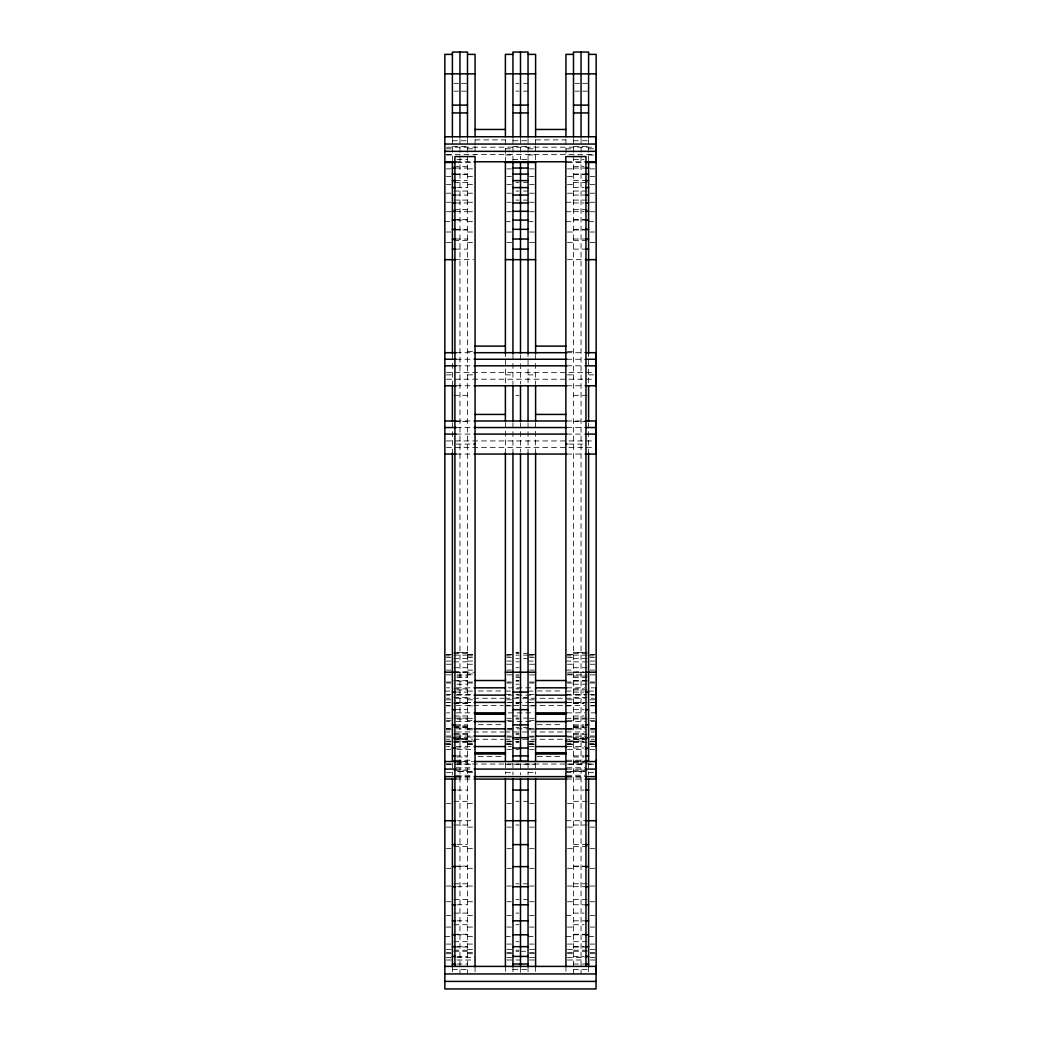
<?xml version="1.0" encoding="UTF-8"?>
<svg xmlns="http://www.w3.org/2000/svg" width="1041" height="1041" viewBox="0 0 1041 1041"><rect width="100%" height="100%" fill="white"/><g stroke="black" fill="none" stroke-linecap="round" stroke-linejoin="round"><path stroke-width="0.75" stroke-dasharray="5 3.75" d="M453.902 83.332L458.443 83.332M461.462 83.332L467.5 83.332M515.972 83.332L518.991 83.332M523.519 83.332L528.047 83.332M575.009 83.332L579.538 83.332M582.557 83.332L588.607 83.332M453.902 91.153L458.443 91.153M461.462 91.153L467.5 91.153M515.972 91.153L518.991 91.153M523.519 91.153L528.047 91.153M575.009 91.153L579.538 91.153M582.557 91.153L588.607 91.153M475.06 139.884L505.392 139.884M535.608 139.884L565.94 139.884M452.393 140.756L467.5 140.756M512.953 140.756L528.047 140.756M573.5 140.756L588.607 140.756M452.393 146.508L467.5 146.508M512.953 146.508L528.047 146.508M573.5 146.508L588.607 146.508M446.472 147.184L594.411 147.184M446.355 148.811L452.393 148.811M467.5 148.811L475.06 148.811M505.392 148.811L512.953 148.811M528.047 148.811L535.608 148.811M565.94 148.811L573.5 148.811M588.607 148.811L596.155 148.811M446.472 154.471L594.411 154.471M446.355 155.018L452.393 155.018M505.392 155.018L512.953 155.018M528.047 155.018L535.608 155.018M588.607 155.018L596.155 155.018M456.934 159.442L467.5 159.442M512.953 159.442L528.047 159.442M573.5 159.442L584.066 159.442M456.218 161.771L475.06 161.706M566.772 161.771L584.652 161.771M456.934 162.461L475.06 162.461M567.449 162.461L585.589 162.461M453.902 166.638L467.5 166.638M573.5 166.638L584.066 166.638M455.411 168.043L467.5 168.043M573.5 168.043L585.589 168.043M446.355 168.876L450.883 168.876M467.5 168.876L475.06 168.876M506.902 168.876L511.43 168.876M529.57 168.876L534.098 168.876M567.449 168.876L573.5 168.876M590.117 168.876L594.645 168.876M455.411 174.094L467.5 174.094M573.5 174.094L585.589 174.094M453.902 174.302L467.5 174.302M573.5 174.302L587.098 174.302M446.355 176.528L450.883 176.528M467.5 176.528L475.06 176.528M506.902 176.528L511.43 176.528M529.57 176.528L534.098 176.528M567.449 176.528L573.5 176.528M590.117 176.528L594.645 176.528M455.411 180.614L467.5 180.614M573.5 180.614L585.589 180.614M453.902 182.435L467.5 182.435M515.972 182.435L518.991 182.435M523.519 182.435L528.047 182.435M573.5 182.435L587.098 182.435M446.355 184.634L450.883 184.634M467.5 184.634L475.06 184.634M506.902 184.634L511.43 184.634M529.57 184.634L534.098 184.634M567.449 184.634L573.5 184.634M590.117 184.634L594.645 184.634M456.934 187.601L467.5 187.601M573.5 187.601L584.066 187.601M453.902 191.037L467.5 191.037M515.972 191.037L518.991 191.037M523.519 191.037L528.047 191.037M573.5 191.037L587.098 191.037M446.355 193.21L450.883 193.21M467.5 193.21L475.06 193.21M506.902 193.21L511.43 193.21M529.57 193.21L534.098 193.21M567.449 193.21L573.5 193.21M590.117 193.21L594.645 193.21M455.411 195.044L467.5 195.044M573.5 195.044L585.589 195.044M453.902 200.093L467.5 200.093M515.972 200.093L518.991 200.093M523.519 200.093L528.047 200.093M573.5 200.093L587.098 200.093M446.355 202.24L450.883 202.24M467.5 202.24L473.551 202.24M506.902 202.24L511.43 202.24M529.57 202.24L534.098 202.24M565.94 202.24L573.5 202.24M590.117 202.24L594.645 202.24M455.411 202.956L467.5 202.956M573.5 202.956L584.066 202.956M453.902 209.605L467.5 209.605M573.5 209.605L587.098 209.605M455.411 211.31L467.5 211.31M573.5 211.31L584.066 211.31M446.355 211.726L450.883 211.726M467.5 211.726L473.551 211.726M506.902 211.726L511.43 211.726M529.57 211.726L534.098 211.726M565.94 211.726L573.5 211.726M590.117 211.726L594.645 211.726M453.902 219.56L467.5 219.56M573.5 219.56L587.098 219.56M456.934 220.106L467.5 220.106M573.5 220.106L585.589 220.106M444.845 221.655L450.883 221.655M467.5 221.655L473.551 221.655M505.392 221.655L511.43 221.655M528.047 221.655L534.098 221.655M565.94 221.655L573.5 221.655M588.607 221.655L594.645 221.655M455.411 229.345L467.5 229.345M573.5 229.345L585.589 229.345M453.902 229.97L467.5 229.97M573.5 229.97L587.098 229.97M446.355 232.013L450.883 232.013M467.5 232.013L475.06 232.013M506.902 232.013L511.43 232.013M529.57 232.013L534.098 232.013M567.449 232.013L573.5 232.013M590.117 232.013L594.645 232.013M455.411 239.027L467.5 239.027M573.5 239.027L585.589 239.027M453.902 240.367L467.5 240.367M573.5 240.367L587.098 240.367M446.355 242.436L452.393 242.436M467.5 242.436L475.06 242.436M506.902 242.436L512.953 242.436M529.57 242.436L535.608 242.436M567.449 242.436L573.5 242.436M590.117 242.436L596.155 242.436M455.411 249.124L467.5 249.124M573.5 249.124L585.589 249.124M455.411 259.651L473.551 259.651M567.449 259.651L585.589 259.651M467.5 351.598L475.06 351.598M567.449 351.598L573.5 351.598M456.218 352.691L472.484 352.691M566.772 352.691L584.652 352.691M456.218 359.249L472.484 359.249M566.772 359.249L584.652 359.249M456.218 365.807L472.484 365.807M566.772 365.807L584.652 365.807M446.472 372.639L594.411 372.639M446.355 374.864L452.393 374.864M467.5 374.864L475.06 374.864M505.392 374.864L512.953 374.864M528.047 374.864L535.608 374.864M567.449 374.864L573.5 374.864M588.607 374.864L596.155 374.864M446.472 379.21L594.411 379.21M456.218 385.769L472.484 385.769M566.772 385.769L584.652 385.769M453.902 395.333L467.5 395.333M515.972 395.333L518.991 395.333M573.5 395.333L587.098 395.333M456.218 420.98L472.484 420.98M566.772 420.98L584.652 420.98M453.902 421.384L467.5 421.384M573.5 421.384L587.098 421.384M456.218 427.539L472.484 427.539M566.772 427.539L584.652 427.539M456.218 434.097L472.484 434.097M566.772 434.097L584.652 434.097M446.472 440.942L594.411 440.942M456.257 444.078L472.107 444.078M568.763 444.078L584.613 444.078M446.472 447.5L594.411 447.5M456.218 454.058L472.484 454.058M566.772 454.058L584.652 454.058M587.098 652.343L573.5 652.343L584.066 652.473M453.902 653.527L467.5 653.527M515.972 653.527L518.991 653.527M523.519 653.527L528.047 653.527M573.5 653.527L587.098 653.527M446.355 654.581L450.883 654.581M467.5 654.581L475.06 654.581M506.902 654.581L511.43 654.581M529.57 654.581L534.098 654.581M567.449 654.581L573.5 654.581M590.117 654.581L594.645 654.581M446.355 654.763L452.393 654.763M467.5 654.763L475.06 654.763M506.902 654.763L512.953 654.763M529.57 654.763L535.608 654.763M567.449 654.763L573.5 654.763M590.117 654.763L596.155 654.763M453.902 655.127L467.5 655.127M515.972 655.127L518.991 655.127M523.519 655.127L528.047 655.127M573.5 655.127L587.098 655.127M444.845 655.934L450.883 655.934M467.5 655.934L473.551 655.934M505.392 655.934L511.43 655.934M528.047 655.934L534.098 655.934M565.94 655.934L573.5 655.934M588.607 655.934L594.645 655.934M446.355 657.535L450.883 657.535M467.5 657.535L475.06 657.535M506.902 657.535L511.43 657.535M529.57 657.535L534.098 657.535M567.449 657.535L573.5 657.535M590.117 657.535L594.645 657.535M453.902 658.654L467.5 658.654M515.972 658.654L518.991 658.654M523.519 658.654L528.047 658.654M573.5 658.654L587.098 658.654M446.355 661.061L450.883 661.061M467.5 661.061L473.551 661.061M506.902 661.061L511.43 661.061M528.047 661.061L534.098 661.061M565.94 661.061L573.5 661.061M590.117 661.061L594.645 661.061M453.902 661.855L467.5 661.855M515.972 661.855L518.991 661.855M573.5 661.855L587.098 661.855M446.355 664.249L452.393 664.249M467.5 664.249L475.06 664.249M506.902 664.249L512.953 664.249M529.57 664.249L535.608 664.249M567.449 664.249L573.5 664.249M590.117 664.249L596.155 664.249M453.902 667.723L467.5 667.723M515.972 667.723L518.991 667.723M573.5 667.723L587.098 667.723M446.355 670.105L450.883 670.105M467.5 670.105L473.551 670.105M506.902 670.105L511.43 670.105M529.57 670.105L534.098 670.105M565.94 670.105L573.5 670.105M590.117 670.105L594.645 670.105M453.902 671.835L467.5 671.835M573.5 671.835L584.066 671.835M455.411 672.213L475.06 672.213M567.449 672.213L584.066 672.213M453.902 672.447L467.5 672.447M573.5 672.447L587.098 672.447M467.5 674.008L473.551 674.008M567.449 674.008L573.5 674.008M446.355 674.828L452.393 674.919M456.934 674.919L475.06 674.919M506.902 674.828L512.953 674.919M515.972 674.919L518.991 674.919M529.57 674.919L535.608 674.919M567.449 674.828L587.098 674.919M590.117 674.828L596.155 674.919M456.934 676.064L467.5 676.064M515.972 676.064L518.991 676.064M573.5 676.064L587.098 676.064M456.934 677.626L467.5 677.626M515.972 677.626L520.5 677.626M573.5 677.626L587.098 677.626M453.902 680.697L467.5 680.697M515.972 680.697L518.991 680.697M573.5 680.697L587.098 680.697M456.934 681.074L467.5 681.074M515.972 681.074L518.991 681.074M573.5 681.074L587.098 681.074M446.355 682.024L450.883 682.024M467.5 682.024L473.551 682.024M506.902 682.024L511.43 682.024M529.57 682.024L534.098 682.024M565.94 682.024L573.5 682.024M590.117 682.024L594.645 682.024M446.355 683.039L450.883 683.039M467.5 683.039L473.551 683.039M506.902 683.039L511.43 683.039M529.57 683.039L534.098 683.039M567.449 683.039L573.5 683.039M590.117 683.039L594.645 683.039M456.934 684.21L467.5 684.21M515.972 684.21L518.991 684.21M573.5 684.21L587.098 684.21M446.472 687.828L449.725 687.828M456.218 687.828L472.484 687.828M508.242 687.828L534.254 687.828M566.772 687.828L584.652 687.828M591.158 687.828L594.411 687.828M453.902 688.856L467.5 688.856M515.972 688.856L518.991 688.856M573.5 688.856L584.066 688.856M456.934 689.936L467.5 689.936M573.5 689.936L587.098 689.936M478.248 690.964L503.792 690.964M537.208 690.964L562.752 690.964M444.845 691.081L450.883 691.081M467.5 691.081L473.551 691.081M505.392 691.081L511.43 691.081M528.047 691.081L534.098 691.081M565.94 691.081L573.5 691.081M588.607 691.081L594.645 691.081M455.411 692.083L467.5 692.083M573.5 692.083L584.066 692.083M446.355 694.607L450.883 694.607M456.934 694.607L472.028 694.607M505.392 694.607L511.43 694.607M515.972 694.607L518.991 694.607M529.57 694.607L534.098 694.607M565.94 694.607L587.098 694.607M590.117 694.607L594.645 694.607M446.472 695.128L449.725 695.128M456.218 695.128L472.484 695.128M508.242 695.128L534.254 695.128M566.772 695.128L584.652 695.128M591.158 695.128L594.411 695.128M453.902 697.509L467.5 697.509M515.972 697.509L518.991 697.509M523.519 697.509L528.047 697.509M573.5 697.509L587.098 697.509M446.472 698.251L449.725 698.251M456.218 698.251L503.792 698.251M504.989 698.251L584.652 698.251M591.158 698.251L594.411 698.251M446.355 699.812L450.883 699.812M467.5 699.812L475.06 699.812M506.902 699.812L511.43 699.812M529.57 699.812L534.098 699.812M567.449 699.812L573.5 699.812M590.117 699.812L594.645 699.812M446.472 702.415L449.725 702.415M456.218 702.415L472.484 702.415M508.242 702.415L534.254 702.415M566.772 702.415L584.652 702.415M591.158 702.415L594.411 702.415M446.355 702.61L450.883 702.61M456.934 702.61L472.028 702.61M506.902 702.61L511.43 702.61M515.972 702.61L520.5 702.61M529.57 702.61L534.098 702.61M565.94 702.61L587.098 702.61M590.117 702.61L594.645 702.61M453.902 702.948L467.5 702.948M515.972 702.948L518.991 702.948M573.5 702.948L584.066 702.948M453.902 703.586L467.5 703.586M515.972 703.586L518.991 703.586M573.5 703.586L584.066 703.586M446.472 705.551L449.725 705.551M456.218 705.551L503.363 705.551M504.989 705.551L584.652 705.551M591.158 705.551L594.411 705.551M446.355 705.863L450.883 705.863M467.5 705.863L473.551 705.863M506.902 705.863L511.43 705.863M529.57 705.863L534.098 705.863M565.94 705.863L573.5 705.863M590.117 705.863L594.645 705.863M455.411 709.663L467.5 709.663M573.5 709.663L584.066 709.663M446.472 712.851L449.725 712.851M456.218 712.851L472.484 712.851M508.242 712.851L534.254 712.851M566.772 712.851L584.652 712.851M591.158 712.851L596.038 712.851M453.902 715.987L467.5 715.987M512.953 715.987L518.991 715.987M573.5 715.987L584.066 715.987M453.902 718.095L467.5 718.095M515.972 718.095L518.991 718.095M523.519 718.095L528.047 718.095M573.5 718.095L587.098 718.095M446.355 718.303L450.883 718.303M467.5 718.303L473.551 718.303M506.902 718.303L511.43 718.303M529.57 718.303L534.098 718.303M565.94 718.303L573.5 718.303M590.117 718.303L594.645 718.303M456.934 719.032L467.5 719.032M515.972 719.032L518.991 719.032M573.5 719.032L587.098 719.032M446.355 720.346L450.883 720.346M467.5 720.346L472.028 720.346M506.902 720.346L511.43 720.346M529.57 720.346L534.098 720.346M567.449 720.346L573.5 720.346M590.117 720.346L594.645 720.346M446.472 721.556L449.725 721.556M456.218 721.556L472.484 721.556M508.242 721.556L534.254 721.556M566.772 721.556L584.652 721.556M591.158 721.556L594.411 721.556M478.248 724.679L503.792 724.679M537.208 724.679L562.752 724.679M455.411 724.887L467.5 724.887M573.5 724.887L584.066 724.887M453.902 725.993L467.5 725.993M573.5 725.993L584.066 725.993M453.902 726.865L467.5 726.865M573.5 726.865L584.066 726.865M453.902 727.438L467.5 727.438M515.972 727.438L518.991 727.438M523.519 727.438L528.047 727.438M573.5 727.438L587.098 727.438M446.355 728.362L450.883 728.362M467.5 728.362L475.06 728.362M506.902 728.362L511.43 728.362M529.57 728.362L534.098 728.362M567.449 728.362L573.5 728.362M590.117 728.362L594.645 728.362M446.472 728.843L449.725 728.843M456.218 728.843L472.484 728.843M508.242 728.843L534.254 728.843M566.772 728.843L584.652 728.843M591.158 728.843L594.411 728.843M446.355 729.806L452.393 729.806M467.5 729.806L475.06 729.806M506.902 729.806L512.953 729.806M529.57 729.806L535.608 729.806M567.449 729.806L573.5 729.806M590.117 729.806L596.155 729.806M446.472 731.979L449.725 731.979M456.218 731.979L503.792 731.979M504.989 731.979L584.652 731.979M591.158 731.979L594.411 731.979M453.902 733.593L467.5 733.593M515.972 733.593L518.991 733.593M573.5 733.593L584.066 733.593M453.902 734.673L467.5 734.673M515.972 734.673L518.991 734.673M573.5 734.673L587.098 734.673M446.355 735.987L450.883 735.987M456.218 736.143L475.06 735.987M506.902 735.987L511.495 736.143M529.375 736.143L534.254 736.143M566.772 736.143L584.652 736.143M590.117 735.987L594.645 735.987M446.355 737.067L450.883 737.067M467.5 737.067L475.06 737.067M506.902 737.067L511.43 737.067M529.57 737.067L534.098 737.067M567.449 737.067L573.5 737.067M590.117 737.067L594.645 737.067M455.411 737.692L467.5 737.692M573.5 737.692L584.066 737.692M456.934 739.136L467.5 739.136M515.972 739.136L518.991 739.136M573.5 739.136L587.098 739.136M446.472 739.266L449.725 739.266M453.902 739.396L472.484 739.266M474.11 739.266L503.363 739.266M504.989 739.266L563.519 739.266M565.146 739.266L584.652 739.266M591.158 739.266L594.411 739.266M456.257 741.062L472.107 741.062M568.763 741.062L584.613 741.062M446.355 741.153L450.883 741.153M467.5 741.153L475.06 741.153M506.902 741.153L511.43 741.153M529.57 741.153L534.098 741.153M568.972 741.153L573.5 741.153M590.117 741.153L594.645 741.153M453.902 741.439L467.5 741.439M515.972 741.439L518.991 741.439M573.5 741.439L584.066 741.439M453.902 741.647L467.5 741.647M515.972 741.647L518.991 741.647M573.5 741.647L584.066 741.647M446.355 741.804L450.883 741.804M467.5 741.804L472.028 741.804M506.902 741.804L511.43 741.804M529.57 741.804L534.098 741.804M565.94 741.804L573.5 741.804M590.117 741.804L594.645 741.804M453.902 742.376L467.5 742.376M515.972 742.376L518.991 742.376M573.5 742.376L587.098 742.376M444.845 743.886L450.883 743.886M467.5 743.886L475.06 743.886M505.392 743.886L511.43 743.886M528.047 743.886L534.098 743.886M565.94 743.86L573.5 743.886M588.607 743.886L594.645 743.886M446.355 744.068L450.883 744.068M467.5 744.068L473.551 744.068M506.902 744.068L511.43 744.068M529.57 744.068L534.098 744.068M567.449 744.068L573.5 744.068M590.117 744.068L594.645 744.068M446.355 744.575L450.883 744.575M467.5 744.575L472.028 744.575M506.902 744.575L511.43 744.575M529.57 744.575L534.098 744.575M567.449 744.575L573.5 744.575M590.117 744.575L594.645 744.575M446.472 746.566L449.725 746.566M456.218 746.566L472.484 746.566M508.242 746.566L511.495 746.566M529.375 746.566L534.254 746.566M566.772 746.566L584.652 746.566M591.158 746.566L596.038 746.566M455.411 748.037L467.5 748.037M573.5 748.037L584.066 748.037M446.355 749.585L450.883 749.585M456.934 749.585L475.06 749.585M506.902 749.585L511.43 749.585M515.972 749.585L518.991 749.585M529.57 749.585L534.098 749.585M567.449 749.585L587.098 749.585M590.117 749.585L594.645 749.585M455.411 755.896L467.5 755.896M573.5 755.896L584.066 755.896M478.248 756.443L503.792 756.469M537.208 756.443L562.752 756.469M456.934 757.002L467.5 757.002M573.5 757.002L584.066 757.002M456.218 760.242L472.484 760.242M566.772 760.242L584.652 760.242M455.411 761.218L467.5 761.218M573.5 761.218L584.066 761.218M453.902 761.544L472.484 761.544M566.772 761.544L584.652 761.544M456.934 761.882L467.5 761.882M573.5 761.882L584.066 761.882M456.934 762.858L467.5 762.858M573.5 762.858L587.098 762.858M446.355 764.029L594.645 764.029M446.355 764.211L452.393 764.211M456.934 764.211L475.06 764.211M505.392 764.211L535.608 764.211M567.449 764.211L584.066 764.211M588.607 764.211L596.155 764.211M456.218 767.764L472.484 767.764M566.772 767.764L584.652 767.764M456.218 769.091L472.484 769.091M566.772 769.091L584.652 769.091M453.902 770.249L467.5 770.249M573.5 770.249L587.098 770.249M446.355 772.383L452.393 772.383M467.5 772.383L473.551 772.383M505.392 772.383L512.953 772.383M528.047 772.383L535.608 772.383M565.94 772.383L573.5 772.383M588.607 772.383L594.645 772.383M456.218 775.285L472.484 775.285M566.772 775.285L584.652 775.285M456.218 776.625L472.484 776.625M566.772 776.625L584.652 776.625M456.257 777.146L472.107 777.146M567.163 777.146L584.613 777.146M456.218 779.006L472.484 779.084M566.772 779.006L584.652 779.084M456.934 790.08L467.5 790.08M573.5 790.08L584.066 790.08M453.902 801.31L467.5 801.31M515.972 801.31L518.991 801.31M523.519 801.31L528.047 801.31M573.5 801.31L587.098 801.31M446.355 803.392L450.883 803.392M467.5 803.392L475.06 803.392M506.902 803.392L511.43 803.392M529.57 803.392L534.098 803.392M567.449 803.392L573.5 803.392M590.117 803.392L594.645 803.392M456.934 820.711L473.551 820.711M565.94 820.711L585.589 820.711M453.902 825.006L467.5 825.006M515.972 825.006L518.991 825.006M573.5 825.006L587.098 825.006M446.355 827.114L450.883 827.114M467.5 827.114L475.06 827.114M506.902 827.114L511.43 827.114M529.57 827.114L534.098 827.114M567.449 827.114L573.5 827.114M590.117 827.114L594.645 827.114M456.934 844.615L467.5 844.615M573.5 844.615L585.589 844.615M453.902 846.515L467.5 846.515M573.5 846.515L587.098 846.515M446.355 848.675L450.883 848.675M467.5 848.675L473.551 848.675M506.902 848.675L511.43 848.675M529.57 848.675L534.098 848.675M567.449 848.675L573.5 848.675M590.117 848.675L594.645 848.675M453.902 866.125L467.5 866.125M573.5 866.125L587.098 866.125M456.934 866.633L467.5 866.633M573.5 866.633L585.589 866.633M446.355 868.324L450.883 868.324M467.5 868.324L475.06 868.324M506.902 868.324L511.43 868.324M529.57 868.324L534.098 868.324M567.449 868.324L573.5 868.324M590.117 868.324L594.645 868.324M453.902 883.783L467.5 883.783M515.972 883.783L518.991 883.783M523.519 883.783L528.047 883.783M573.5 883.783L587.098 883.783M446.355 886.034L450.883 886.034M467.5 886.034L475.06 886.034M506.902 886.034L511.43 886.034M529.57 886.034L534.098 886.034M567.449 886.034L573.5 886.034M590.117 886.034L594.645 886.034M456.934 886.698L467.5 886.698M573.5 886.698L585.589 886.698M453.902 899.463L467.5 899.463M515.972 899.463L518.991 899.463M523.519 899.463L528.047 899.463M573.5 899.463L587.098 899.463M446.355 901.74L450.883 901.74M467.5 901.74L475.06 901.74M506.902 901.74L511.43 901.74M529.57 901.74L534.098 901.74M567.449 901.74L573.5 901.74M590.117 901.74L594.645 901.74M456.934 904.772L467.5 904.772M573.5 904.772L585.589 904.772M453.902 913.113L467.5 913.113M515.972 913.113L518.991 913.113M573.5 913.113L584.066 913.113M446.355 915.442L450.883 915.442M467.5 915.442L473.551 915.442M506.902 915.442L511.43 915.442M529.57 915.442L534.098 915.442M565.94 915.442L573.5 915.442M590.117 915.442L594.645 915.442M456.934 920.817L467.5 920.817M573.5 920.817L585.589 920.817M453.902 924.72L467.5 924.72M515.972 924.72L518.991 924.72M573.5 924.72L584.066 924.72M446.355 927.076L450.883 927.076M467.5 927.076L473.551 927.076M506.902 927.076L511.43 927.076M529.57 927.076L534.098 927.076M567.449 927.076L573.5 927.076M590.117 927.076L594.645 927.076M453.902 934.258L467.5 934.258M573.5 934.258L587.098 934.258M456.934 934.792L467.5 934.792M573.5 934.792L585.589 934.792M444.845 936.627L450.883 936.627M467.5 936.627L473.551 936.627M505.392 936.627L511.43 936.627M528.047 936.627L534.098 936.627M565.94 936.627L573.5 936.627M588.607 936.627L594.645 936.627M453.902 941.689L467.5 941.689M515.972 941.689L518.991 941.689M573.5 941.689L587.098 941.689M446.355 944.083L450.883 944.083M467.5 944.083L475.06 944.083M506.902 944.083L511.43 944.083M529.57 944.083L534.098 944.083M567.449 944.083L573.5 944.083M590.117 944.083L594.645 944.083M456.934 946.672L467.5 946.672M573.5 946.672L584.066 946.672M453.902 947.011L467.5 947.011M573.5 947.011L587.098 947.011M446.355 949.418L452.393 949.418M467.5 949.418L475.06 949.418M506.902 949.418L512.953 949.418M529.57 949.418L535.608 949.418M567.449 949.418L573.5 949.418M590.117 949.418L596.155 949.418M453.902 950.212L467.5 950.212M515.972 950.212L518.991 950.212M573.5 950.212L587.098 950.212M453.902 951.279L467.5 951.279M515.972 951.279L518.991 951.279M520.5 951.279L528.047 951.279M573.5 951.279L587.098 951.279M446.355 952.632L450.883 952.632M467.5 952.632L473.551 952.632M506.902 952.632L511.43 952.632M529.57 952.632L534.098 952.632M567.449 952.632L573.5 952.632M590.117 952.632L594.645 952.632M446.355 953.699L452.393 953.699M467.5 953.699L475.06 953.699M506.902 953.699L512.953 953.699M529.57 953.699L535.608 953.699M567.449 953.699L573.5 953.699M590.117 953.699L596.155 953.699M456.934 956.419L467.5 956.419M573.5 956.419L584.066 956.419M446.355 957.473L452.393 957.473M456.934 957.473L475.06 957.473M506.902 957.473L512.953 957.473M529.57 957.473L535.608 957.473M567.449 957.473L587.098 957.473M590.117 957.473L596.155 957.473M446.355 959.997L452.393 959.997M456.934 959.997L475.06 959.997M506.902 959.997L512.953 959.997M515.972 959.997L520.5 959.997M529.57 959.997L535.608 959.997M567.449 959.997L584.066 959.997M590.117 959.997L596.155 959.997M456.934 964.031L467.5 964.031M573.5 964.031L585.589 964.031M452.393 969.483L467.5 969.483M512.953 969.483L528.047 969.483M573.5 969.483L588.607 969.483M588.607 138.505L588.607 160.848M588.607 351.598L588.607 384.61M588.607 422.828L588.607 452.119M588.607 763.105L588.607 774.907M588.607 966.751L588.607 972.294M581.047 138.505L581.047 973.842M573.5 138.505L573.5 973.842M565.94 139.728L565.94 155.018M565.94 966.295L565.94 973.842M535.608 139.728L535.608 144.738M535.608 145.948L535.608 161.706M535.608 354.708L535.608 384.61M535.608 422.516L535.608 452.054M535.608 763.105L535.608 774.062M535.608 966.295L535.608 973.842M528.047 138.505L528.047 160.848M528.047 351.598L528.047 384.61M528.047 422.828L528.047 452.119M528.047 763.105L528.047 774.907M528.047 966.751L528.047 973.842M520.5 138.505L520.5 159.442M520.5 354.968L520.5 384.181M520.5 422.828L520.5 452.119M520.5 763.99L520.5 774.907M520.5 967.401L520.5 973.842M512.953 138.505L512.953 161.706M512.953 354.708L512.953 384.61M512.953 422.828L512.953 452.119M512.953 763.105L512.953 774.907M512.953 966.751L512.953 973.842M505.392 139.728L505.392 160.848M505.392 351.598L505.392 384.61M505.392 422.516L505.392 452.054M505.392 762.858L505.392 774.062M505.392 966.295L505.392 972.333M475.06 139.728L475.06 144.738M475.06 145.948L475.06 155.018M475.06 966.751L475.06 973.842M467.5 138.505L467.5 973.842M459.953 138.505L459.953 973.842M452.393 138.505L452.393 161.706M452.393 354.708L452.393 384.61M452.393 422.828L452.393 452.119M452.393 763.105L452.393 774.907M452.393 966.751L452.393 973.842M467.5 652.343L453.902 652.343L467.5 652.473M518.991 652.343L515.972 652.343L518.991 652.473M467.5 738.746L453.902 738.746L467.5 738.824M584.066 738.746L573.5 738.746L584.066 738.824M472.484 771.485L456.218 771.485L472.484 771.55M584.652 771.485L566.772 771.485L584.652 771.55"/><path stroke-width="1.5" d="M452.393 54.379L444.845 54.379L444.845 988.95L596.038 988.95L596.038 966.399L444.845 966.399M467.5 54.379L475.06 54.379L475.06 136.748M512.953 54.379L505.392 54.379L505.392 136.748M528.047 54.379L535.608 54.379L535.608 136.748M573.5 54.379L565.94 54.379L565.94 136.748M588.607 54.379L596.155 54.379L596.155 973.842M444.845 73.846L475.06 73.846M505.392 73.846L535.608 73.846M565.94 73.846L596.155 73.846M452.393 105.115L467.5 105.115M512.953 105.115L528.047 105.115M573.5 105.115L588.607 105.115M452.393 112.935L467.5 112.935M512.953 112.935L528.047 112.935M573.5 112.935L588.607 112.935M475.06 129.461L505.392 129.461M535.608 129.461L565.94 129.461M444.845 136.748L596.038 136.748L596.038 161.771L586.278 161.771M444.845 144.048L596.038 144.048M444.845 151.348L596.038 151.348M444.845 161.771L456.218 161.771M474.11 161.771L566.772 161.771M444.845 162.461L455.411 162.461M505.392 162.461L535.608 162.461M585.589 162.461L596.155 162.461M452.393 168.043L455.411 168.043M512.953 168.043L528.047 168.043M585.589 168.043L588.607 168.043M452.393 174.094L455.411 174.094M512.953 174.094L528.047 174.094M585.589 174.094L588.607 174.094M452.393 180.614L455.411 180.614M512.953 180.614L528.047 180.614M585.589 180.614L588.607 180.614M452.393 187.601L455.411 187.601M512.953 187.601L528.047 187.601M585.589 187.601L588.607 187.601M452.393 195.044L455.411 195.044M512.953 195.044L528.047 195.044M585.589 195.044L588.607 195.044M452.393 202.956L455.411 202.956M512.953 202.956L528.047 202.956M585.589 202.956L588.607 202.956M452.393 211.31L455.411 211.31M512.953 211.31L528.047 211.31M585.589 211.31L588.607 211.31M452.393 220.106L455.411 220.106M512.953 220.106L528.047 220.106M585.589 220.106L588.607 220.106M452.393 229.345L455.411 229.345M512.953 229.345L528.047 229.345M585.589 229.345L588.607 229.345M452.393 239.027L455.411 239.027M512.953 239.027L528.047 239.027M585.589 239.027L588.607 239.027M452.393 249.124L455.411 249.124M512.953 249.124L528.047 249.124M585.589 249.124L588.607 249.124M444.845 259.651L455.411 259.651M505.392 259.651L535.608 259.651M585.589 259.651L596.155 259.651M475.06 346.119L505.392 346.119M535.608 346.119L565.94 346.119M444.845 352.691L456.218 352.691M474.11 352.691L566.772 352.691M586.278 352.691L596.038 352.691L596.038 385.769L586.278 385.769M444.845 359.249L456.218 359.249M474.11 359.249L566.772 359.249M586.278 359.249L596.038 359.249M444.845 365.807L456.218 365.807M474.11 365.807L566.772 365.807M586.278 365.807L596.038 365.807M444.845 385.769L456.218 385.769M474.11 385.769L566.772 385.769M475.06 414.422L505.392 414.422M535.608 414.422L565.94 414.422M444.845 420.98L456.218 420.98M474.11 420.98L566.772 420.98M586.278 420.98L596.038 420.98L596.038 454.058L586.278 454.058M444.845 427.539L456.218 427.539M474.11 427.539L566.772 427.539M586.278 427.539L596.038 427.539M444.845 434.097L456.218 434.097M474.11 434.097L566.772 434.097M586.278 434.097L596.038 434.097M473.707 444.078L475.06 444.078M565.823 444.078L567.163 444.078M444.845 454.058L456.218 454.058M474.11 454.058L566.772 454.058M444.845 672.213L455.411 672.213M505.392 672.213L535.608 672.213M585.589 672.213L596.155 672.213M475.06 680.528L505.392 680.528M535.608 680.528L565.94 680.528M474.11 687.828L505.392 687.828M535.608 687.828L566.772 687.828M452.393 692.083L455.411 692.083M512.953 692.083L528.047 692.083M585.589 692.083L588.607 692.083M474.11 695.128L504.989 695.128M535.881 695.128L566.772 695.128M474.11 702.415L504.989 702.415M535.881 702.415L566.772 702.415M452.393 709.663L455.411 709.663M512.953 709.663L528.047 709.663M585.589 709.663L588.607 709.663M474.11 712.851L504.989 712.851M535.881 712.851L566.772 712.851M475.06 714.256L505.392 714.256M535.608 714.256L565.94 714.256M474.11 721.556L505.392 721.556M535.608 721.556L566.772 721.556M452.393 724.887L455.411 724.887M512.953 724.887L528.047 724.887M585.589 724.887L588.607 724.887M474.11 728.843L504.989 728.843M535.881 728.843L566.772 728.843M474.11 736.143L504.989 736.143M535.881 736.143L566.772 736.143M452.393 737.692L455.411 737.692M512.953 737.692L528.047 737.692M585.589 737.692L588.607 737.692M473.707 741.062L475.06 741.062M565.823 741.062L567.163 741.062M474.11 746.566L504.989 746.566M535.881 746.566L566.772 746.566M452.393 748.037L455.411 748.037M512.953 748.037L528.047 748.037M585.589 748.037L588.607 748.037M475.06 752.721L505.392 752.721M535.608 752.721L565.94 752.721M475.06 754.009L505.392 754.009M535.608 754.009L565.94 754.009M452.393 755.896L455.411 755.896M512.953 755.896L528.047 755.896M585.589 755.896L588.607 755.896M455.411 761.218L452.393 761.218L452.393 452.861M585.589 761.218L588.607 761.218L588.607 452.861M444.845 761.544L456.218 761.544M474.11 761.544L566.772 761.544M586.278 761.544L596.038 761.544M444.845 769.091L456.218 769.091M474.11 769.091L566.772 769.091M586.278 769.091L596.038 769.091M444.845 776.625L456.218 776.625M474.11 776.625L566.772 776.625M586.278 776.625L596.038 776.625M444.845 779.084L456.218 779.006M474.11 779.084L566.772 779.084M586.278 779.084L596.038 779.006M452.393 790.08L455.411 790.08M512.953 790.08L528.047 790.08M585.589 790.08L588.607 790.08M444.845 820.711L455.411 820.711M505.392 820.711L535.608 820.711M585.589 820.711L596.155 820.711M452.393 844.615L455.411 844.615M512.953 844.615L528.047 844.615M585.589 844.615L588.607 844.615M452.393 866.633L455.411 866.633M512.953 866.633L528.047 866.633M585.589 866.633L588.607 866.633M452.393 886.698L455.411 886.698M512.953 886.698L528.047 886.698M585.589 886.698L588.607 886.698M452.393 904.772L455.411 904.772M512.953 904.772L528.047 904.772M585.589 904.772L588.607 904.772M452.393 920.817L455.411 920.817M512.953 920.817L528.047 920.817M585.589 920.817L588.607 920.817M452.393 934.792L455.411 934.792M512.953 934.792L528.047 934.792M585.589 934.792L588.607 934.792M452.393 946.672L455.411 946.672M512.953 946.672L528.047 946.672M585.589 946.672L588.607 946.672M452.393 956.419L455.411 956.419M512.953 956.419L528.047 956.419M585.589 956.419L588.607 956.419M452.393 964.031L455.411 964.031M512.953 964.031L528.047 964.031M585.589 964.031L588.607 964.031M444.845 973.947L596.038 973.947M444.845 981.403L596.038 981.403M596.038 687.828L596.038 712.851M596.038 721.556L596.038 746.566M596.038 760.242L596.038 779.084M588.607 136.905L588.607 52.05L573.5 52.05L573.5 136.905M588.607 162.461L588.607 353.771M588.607 385.795L588.607 421.384M588.607 778.876L588.607 966.751M585.966 966.399L585.966 156.553L565.823 156.553L565.94 966.751M581.047 52.05L581.047 136.905M535.608 161.706L535.608 353.771M535.608 385.625L535.608 420.98M535.608 452.861L535.608 761.544M535.608 778.577L535.608 966.751M528.047 136.905L528.047 52.05L512.953 52.05L512.953 136.905M528.047 162.461L528.047 353.771M528.047 385.795L528.047 421.384M528.047 452.861L528.047 761.218L512.953 761.218L512.953 452.861M528.047 778.876L528.047 966.751M520.5 52.05L520.5 136.905M520.5 162.461L520.5 353.446M520.5 385.795L520.5 421.384M520.5 453.746L520.5 761.218M520.5 778.876L520.5 966.751M512.953 162.461L512.953 353.771M512.953 385.795L512.953 421.384M512.953 778.876L512.953 966.751M505.392 161.706L505.392 353.771M505.392 385.625L505.392 420.98M505.392 452.861L505.392 761.544M505.392 778.577L505.392 966.751M475.06 966.751L475.06 156.553L454.917 156.553L454.917 966.399M467.5 136.905L467.5 52.05L452.393 52.05L452.393 136.905M459.953 52.05L459.953 136.905M452.393 162.461L452.393 353.771M452.393 385.795L452.393 421.384M452.393 778.876L452.393 966.751"/></g></svg>
